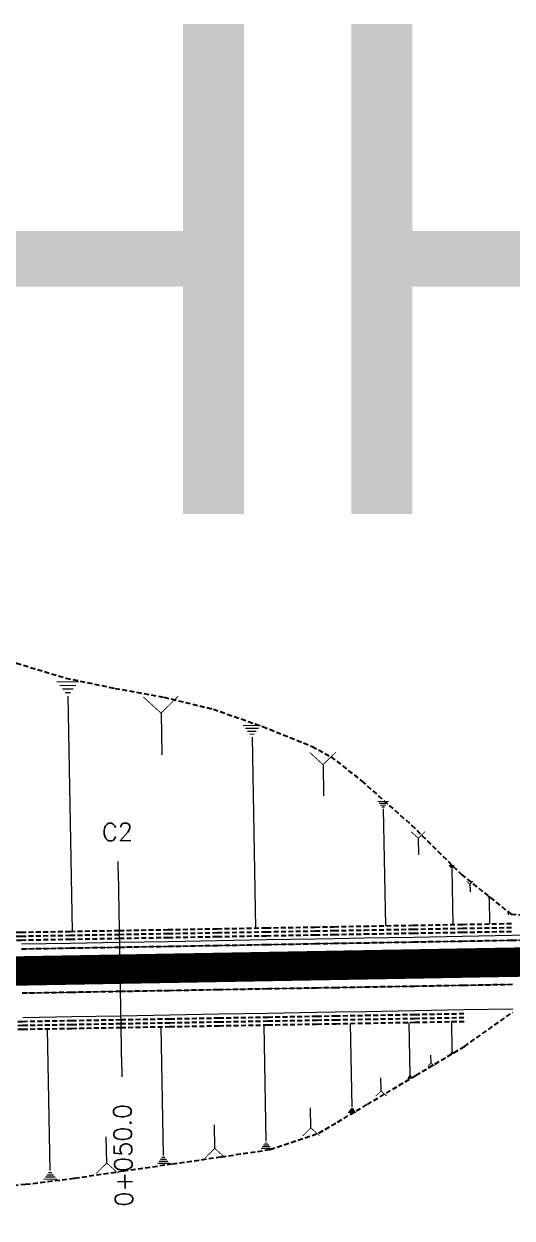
# Model space of a CAD drawing. Header units: metres. Extents: x 544752 to 548977, y 1840603 to 1844608.
# Drawn here: x 547041 to 547090.8, y 1842886.5 to 1843008.4 of the extents above; entities that cross this region are included whole.
import ezdxf

# ---------------------------------------------------------------- set-up
doc = ezdxf.new("R2010")
doc.units = ezdxf.units.M
doc.header["$MEASUREMENT"] = 0
for name, pattern in [('ACAD_ISO02W100', [15, 12, -3]), ('Anordnung Grundriss$0$GESTRICHELT', [0.75, 0.5, -0.25]), ('HIDDEN', [0.375, 0.25, -0.125])]:
    doc.linetypes.add(name, pattern=pattern)
doc.layers.add('C-ROAD', color=7, linetype='Continuous')
for name, color, linetype, lineweight in [('C-ROAD-CORR', 5, 'Continuous', 0), ('C-ROAD-SAMP', 150, 'HIDDEN', 0), ('C-ROAD-SAMP-TEXT', 11, 'Continuous', 0), ('C-TOPO-FEAT', 94, 'Continuous', 5)]:
    doc.layers.add(name, color=color, linetype=linetype, lineweight=lineweight)

msp = doc.modelspace()

# ---------------------------------------------------------------- linework, layer by layer
at = {"layer": 'C-ROAD', "color": 1, "linetype": 'ACAD_ISO02W100', "lineweight": 60, "ltscale": 0.1, "const_width": 3, "flags": 128}
msp.add_lwpolyline([(547000.8316844255, 1842911.02810928), (547157.3029486565, 1842913.798029821)], dxfattribs=at)
at = {"layer": 'C-ROAD-CORR', "color": 160, "linetype": 'Continuous'}
for p, q in [((547046.5921375093, 1842941.235871568, 603.9650035097546), (547044.402593422, 1842941.197111332, 603.9650035097546)), ((547046.3249045376, 1842940.866102524, 603.6000223205373), (547044.6827464722, 1842940.837032347, 603.6000223205373)), ((547046.057671566, 1842940.49633348, 603.2350411313199), (547044.9628995224, 1842940.476953362, 603.2350411313199)), ((547045.7904385944, 1842940.126564436, 602.8700599421026), (547045.2430525726, 1842940.116874377, 602.8700599421026)), ((547045.5232056228, 1842939.756795392, 602.5050787528852), (547045.947699189, 1842915.777390936, 578.5219173090017)), ((547055.0182711114, 1842938.044936745, 600.5021077052986), (547055.0937506845, 1842933.781137818, 596.2376407443472)), ((547065.173174387, 1842936.781281306, 598.9384765879092), (547063.3952189862, 1842936.749807187, 598.9384765879092)), ((547064.9561756484, 1842936.481021141, 598.6421042607226), (547063.6227090978, 1842936.457415552, 598.6421042607226)), ((547064.7391769098, 1842936.180760976, 598.345731933536), (547063.8501992094, 1842936.165023917, 598.345731933536)), ((547064.5221781712, 1842935.880500811, 598.0493596063493), (547064.077689321, 1842935.872632282, 598.0493596063493)), ((547064.3051794326, 1842935.580240646, 597.7529872791627), (547064.6498770494, 1842916.108464804, 578.278160684156)), ((547071.5480099388, 1842932.787173778, 594.7384360629442), (547071.6045389194, 1842929.593883233, 591.5446452069)), ((547078.2218999509, 1842929.00803771, 590.7537656885996), (547077.1326536827, 1842928.988755411, 590.7537656885996)), ((547078.0889578838, 1842928.824086378, 590.5721962008465), (547077.2720231827, 1842928.809624654, 590.5721962008465)), ((547077.9560158167, 1842928.640135046, 590.3906267130934), (547077.4113926827, 1842928.630493897, 590.3906267130934)), ((547077.8230737497, 1842928.456183714, 590.2090572253403), (547077.5507621826, 1842928.451363139, 590.2090572253403)), ((547077.6901316826, 1842928.272232382, 590.0274877375872), (547077.9013071668, 1842916.343047228, 578.0964335716255)), ((547081.2550872219, 1842925.275480323, 586.91004371484), (547081.2853824124, 1842923.564121927, 585.1984171911288)), ((547084.9198104705, 1842922.476632738, 583.9839775624058), (547084.4027483593, 1842922.467479486, 583.9839775624058)), ((547084.8567032487, 1842922.389311563, 583.8977870419969), (547084.4689066651, 1842922.382446624, 583.8977870419969)), ((547084.7935960267, 1842922.301990388, 583.8115965215881), (547084.5350649711, 1842922.297413762, 583.8115965215881)), ((547084.7304888049, 1842922.214669213, 583.7254060011792), (547084.6012232769, 1842922.2123809, 583.7254060011792)), ((547084.6673815829, 1842922.127348038, 583.6392154807703), (547084.7676259858, 1842916.464597709, 577.9755779373826)), ((547086.5182119841, 1842920.575073993, 582.0180579269008), (547086.5321405254, 1842919.788258469, 581.2311191282347)), ((547088.5865738213, 1842919.289186605, 580.6545495266092), (547088.3493544478, 1842919.284987248, 580.6545495266092)), ((547088.5576212925, 1842919.249125123, 580.615006769965), (547088.3797067625, 1842919.245975605, 580.615006769965)), ((547088.5286687638, 1842919.209063641, 580.5754640133208), (547088.4100590772, 1842919.206963963, 580.5754640133208)), ((547088.4997162352, 1842919.169002159, 580.5359212566766), (547088.4404113918, 1842919.16795232, 580.5359212566766)), ((547088.4707637065, 1842919.128940678, 580.4963785000324), (547088.5167541472, 1842916.530966363, 577.8979971463552)), ((547090.4233154288, 1842917.682807362, 578.9746990731722), (547090.4271329107, 1842917.467159946, 578.7590178698229)), ((547043.7091960623, 1842891.375882271, 592.934777638699), (547043.4532933631, 1842905.83168282, 578.476712217862)), ((547055.2631861062, 1842892.91566553, 591.448839153513), (547055.0309131562, 1842906.036634746, 578.3258142023694)), ((547065.7442969966, 1842894.354621153, 590.0587252739454), (547065.5342055705, 1842906.222568473, 578.1889185355773)), ((547074.4984945373, 1842897.843577685, 586.6091392020995), (547074.3474042532, 1842906.378583446, 578.0727962137083)), ((547080.4174200776, 1842901.134064129, 583.331557560355), (547080.322706862, 1842906.484360782, 577.980422646944)), ((547084.7143340016, 1842903.520223274, 580.9422650761875), (547084.660502225, 1842906.561150271, 577.9008616402751)), ((547084.5787783486, 1842903.332655535, 581.1274041447813), (547084.856443448, 1842903.33757088, 581.1274041447813)), ((547084.6126672619, 1842903.37954747, 581.0811193776328), (547084.8209160864, 1842903.383233979, 581.0811193776328)), ((547084.6465561751, 1842903.426439404, 581.0348346104844), (547084.7853887249, 1842903.428897077, 581.0348346104844)), ((547084.6804450884, 1842903.473331339, 580.9885498433359), (547084.7498613632, 1842903.474560176, 580.9885498433359)), ((547082.565463788, 1842902.327786983, 582.1370750487403), (547082.5511364941, 1842903.137127812, 581.327607415452)), ((547080.238544617, 1842900.88655497, 583.5758619139272), (547080.6049437415, 1842900.893041122, 583.5758619139272)), ((547080.2981697705, 1842900.969058023, 583.4944271294031), (547080.5424358535, 1842900.973382125, 583.4944271294031)), ((547080.357794924, 1842901.051561076, 583.4129923448791), (547080.4799279656, 1842901.053723127, 583.4129923448791)), ((547077.4606294334, 1842899.484645032, 584.9762408664877), (547077.436903377, 1842900.824916712, 583.6357591987789)), ((547080.1789194634, 1842900.804051917, 583.6572966984512), (547080.6674516294, 1842900.81270012, 583.6572966984512)), ((547070.3015675815, 1842895.718394744, 588.7161338402447), (547070.2654151648, 1842897.760624571, 586.6735840454688)), ((547074.1180288831, 1842897.317129094, 587.128771215209), (547074.8973548014, 1842897.330925051, 587.128771215209)), ((547074.2131452967, 1842897.448741242, 586.9988632119316), (547074.7976397354, 1842897.45908821, 586.9988632119316)), ((547074.3082617102, 1842897.580353389, 586.8689552086543), (547074.6979246694, 1842897.587251368, 586.8689552086543)), ((547074.4033781238, 1842897.711965537, 586.7390472053769), (547074.5982096033, 1842897.715414526, 586.7390472053769)), ((547060.5053912462, 1842893.624602402, 590.7643316374176), (547060.4626821122, 1842896.037217524, 588.3513385180063)), ((547065.2152585321, 1842893.622593042, 590.7812749160009), (547066.2989132131, 1842893.641776355, 590.7812749160009)), ((547065.3475181482, 1842893.805600069, 590.600637505487), (547066.1602591589, 1842893.819987555, 590.600637505487)), ((547065.4797777644, 1842893.988607097, 590.4200000949731), (547066.0216051048, 1842893.998198754, 590.4200000949731)), ((547065.6120373805, 1842894.171614125, 590.2393626844593), (547065.8829510508, 1842894.176409953, 590.2393626844593)), ((547054.8245152128, 1842892.308678615, 592.0479666618684), (547055.7230656943, 1842892.324585136, 592.0479666618684)), ((547054.9707388439, 1842892.511007587, 591.8482574924166), (547055.5697724983, 1842892.521611934, 591.8482574924166)), ((547055.1169624751, 1842892.713336559, 591.6485483229648), (547055.4164793022, 1842892.718638732, 591.6485483229648)), ((547043.5480967095, 1842891.152969831, 593.15480375675), (547043.8780841856, 1842891.158811409, 593.15480375675)), ((547054.6782915816, 1842892.106349644, 592.2476758313202), (547055.8763588904, 1842892.127558338, 592.2476758313202)), ((547043.0647986514, 1842890.484232512, 593.814882110903), (547044.3847485556, 1842890.507598824, 593.814882110903)), ((547043.2258980041, 1842890.707144952, 593.594855992852), (547044.2158604322, 1842890.724669685, 593.594855992852)), ((547043.3869973568, 1842890.930057391, 593.374829874801), (547044.046972309, 1842890.941740547, 593.374829874801))]:
    msp.add_line(p, q, dxfattribs=at)
at = {"layer": 'C-ROAD-CORR', "color": 5, "linetype": 'Anordnung Grundriss$0$GESTRICHELT', "lineweight": 30, "extrusion": (-0.01251554262061508, 0.7069960121317065, -0.7071067812026525), "const_width": 0.1, "elevation": 1295678.538866606}
msp.add_lwpolyline([(-579586.8961878065, 1296530.155689884), (-579588.6800922732, 1296527.777150595), (-579590.4639967395, 1296530.155689884)], dxfattribs=at)
at = {"layer": 'C-ROAD-CORR', "color": 5, "linetype": 'Anordnung Grundriss$0$GESTRICHELT', "lineweight": 30, "extrusion": (-0.01251554264765167, 0.7069960121650827, -0.7071067811688029), "const_width": 0.1, "elevation": 1295678.690348546}
msp.add_lwpolyline([(-579603.7782285917, 1296521.558807286), (-579605.1142496755, 1296519.77744584), (-579606.4502707601, 1296521.558807286)], dxfattribs=at)
at = {"layer": 'C-ROAD-CORR', "color": 5, "linetype": 'Anordnung Grundriss$0$GESTRICHELT', "lineweight": 30, "extrusion": (-0.01251554272616287, 0.7069960120893163, -0.7071067812431676), "const_width": 0.1, "elevation": 1295678.793448575}
msp.add_lwpolyline([(-579613.9710542925, 1296509.764472731), (-579614.6870589487, 1296508.809799856), (-579615.4030636051, 1296509.76447273)], dxfattribs=at)
at = {"layer": 'C-ROAD-CORR', "color": 5, "linetype": 'Anordnung Grundriss$0$GESTRICHELT', "lineweight": 30, "extrusion": (-0.01251554244866966, 0.7069960121952119, -0.7071067811422002), "const_width": 0.1, "elevation": 1295678.863912536}
msp.add_lwpolyline([(-579619.5362487491, 1296502.400502205), (-579619.8654396302, 1296501.961581029), (-579620.1946305116, 1296502.400502206)], dxfattribs=at)
at = {"layer": 'C-ROAD-CORR', "color": 5, "linetype": 'Anordnung Grundriss$0$GESTRICHELT', "lineweight": 30, "extrusion": (-0.01251554341342213, 0.7069960126053811, -0.7071067807150194), "const_width": 0.1, "elevation": 1295678.922425105}
msp.add_lwpolyline([(-579623.6309974388, 1296497.834866086), (-579623.7212208275, 1296497.714568234), (-579623.8114442172, 1296497.834866086)], dxfattribs=at)
at = {"layer": 'C-ROAD-CORR', "color": 5, "linetype": 'Anordnung Grundriss$0$GESTRICHELT', "lineweight": 30, "extrusion": (-0.01251554246500629, 0.7069960120659851, 0.7071067812711176), "const_width": 0.1, "elevation": 1296489.194365987}
msp.add_lwpolyline([(-579615.9290034188, -1295665.477042509), (-579615.590388314, -1295665.928529315), (-579615.2517732094, -1295665.477042509)], dxfattribs=at)
at = {"layer": 'C-ROAD-CORR', "color": 5, "linetype": 'Anordnung Grundriss$0$GESTRICHELT', "lineweight": 30, "extrusion": (-0.0125155425307609, 0.706996012165373, 0.7071067811705815), "const_width": 0.1, "elevation": 1296489.255906271}
msp.add_lwpolyline([(-579610.9969448604, -1295661.226850271), (-579610.43619688, -1295661.974514244), (-579609.8754489004, -1295661.226850271)], dxfattribs=at)
at = {"layer": 'C-ROAD-CORR', "color": 5, "linetype": 'Anordnung Grundriss$0$GESTRICHELT', "lineweight": 30, "extrusion": (-0.01251554265748362, 0.7069960121630787, 0.7071067811706324), "const_width": 0.1, "elevation": 1296489.327212007}
msp.add_lwpolyline([(-579604.0663596374, -1295655.617564923), (-579603.2119237288, -1295656.756812801), (-579602.3574878202, -1295655.617564923)], dxfattribs=at)
at = {"layer": 'C-ROAD-CORR', "color": 5, "linetype": 'Anordnung Grundriss$0$GESTRICHELT', "lineweight": 30, "extrusion": (-0.01251554260206182, 0.7069960121887374, 0.7071067811459587), "const_width": 0.1, "elevation": 1296489.417885777}
msp.add_lwpolyline([(-579594.3894768886, -1295652.604941523), (-579593.3800777672, -1295653.950807019), (-579592.3706786459, -1295652.604941523)], dxfattribs=at)
at = {"layer": 'C-ROAD-CORR', "color": 1, "linetype": 'Anordnung Grundriss$0$GESTRICHELT', "lineweight": 30}
for points in [[(547000.8481911221, 1842914.979020358, 579.109726063182), (547005.7609875521, 1842915.065988759, 579.0456946607809), (547010.7602042968, 1842915.15448701, 578.9805368909407), (547015.7594210414, 1842915.24298526, 578.9153791211005), (547020.758637786, 1842915.331483511, 578.8502213512602), (547025.7578545306, 1842915.419981762, 578.78506358142), (547030.7570712753, 1842915.508480012, 578.7199058115798), (547035.7562880198, 1842915.596978263, 578.6547480417396), (547040.7555047645, 1842915.685476513, 578.5895902718994), (547045.7547215091, 1842915.773974764, 578.5244325020592), (547050.7539382537, 1842915.862473014, 578.459274732219), (547055.7531549983, 1842915.950971265, 578.3941169623787), (547060.752371743, 1842916.039469515, 578.3289591925385), (547065.7515884875, 1842916.127967766, 578.2638014226983), (547070.7508052322, 1842916.216466017, 578.1986436528581), (547072.6586726516, 1842916.250239893, 578.1737772802729), (547075.7500219768, 1842916.304964267, 578.1309232407012), (547080.7492387214, 1842916.393462518, 578.0507751822454), (547085.748455466, 1842916.481960768, 577.9572233912074), (547090.7476722107, 1842916.570459019, 577.8502678675873)], [(547001.0234176582, 1842905.080571203, 579.029726063182), (547005.9362140882, 1842905.167539605, 578.9656946607809), (547010.9354308329, 1842905.256037856, 578.9005368909407), (547015.9346475775, 1842905.344536106, 578.8353791211005), (547020.9338643221, 1842905.433034357, 578.7702213512601), (547025.9330810667, 1842905.521532607, 578.70506358142), (547030.9322978114, 1842905.610030858, 578.6399058115798), (547035.9315145559, 1842905.698529108, 578.5747480417396), (547040.9307313006, 1842905.787027359, 578.5095902718994), (547045.9299480452, 1842905.875525609, 578.4444325020592), (547050.9291647898, 1842905.96402386, 578.379274732219), (547055.9283815344, 1842906.052522111, 578.3141169623786), (547060.9275982791, 1842906.141020361, 578.2489591925385), (547065.9268150236, 1842906.229518612, 578.1838014226983), (547070.9260317683, 1842906.318016862, 578.118643652858), (547072.8338991877, 1842906.351790739, 578.0937772802729), (547075.9252485129, 1842906.406515113, 578.0509232407012), (547080.9244652576, 1842906.495013363, 577.9707751822453), (547085.9236820021, 1842906.583511614, 577.8772233912074)]]:
    msp.add_polyline3d(points, dxfattribs=at)
at = {"layer": 'C-ROAD-CORR', "color": 92, "linetype": 'Anordnung Grundriss$0$GESTRICHELT', "lineweight": 30}
for points in [[(547000.855270982, 1842914.579083018, 578.7097260631821), (547005.7680674121, 1842914.66605142, 578.6456946607809), (547010.7672841568, 1842914.75454967, 578.5805368909407), (547015.7665009013, 1842914.843047921, 578.5153791211005), (547020.765717646, 1842914.931546171, 578.4502213512602), (547025.7649343906, 1842915.020044422, 578.38506358142), (547030.7641511352, 1842915.108542672, 578.3199058115798), (547035.7633678798, 1842915.197040923, 578.2547480417396), (547040.7625846245, 1842915.285539174, 578.1895902718994), (547045.761801369, 1842915.374037424, 578.1244325020592), (547050.7610181137, 1842915.462535675, 578.059274732219), (547055.7602348583, 1842915.551033925, 577.9941169623787), (547060.7594516029, 1842915.639532176, 577.9289591925385), (547065.7586683475, 1842915.728030426, 577.8638014226983), (547070.7578850922, 1842915.816528677, 577.7986436528581), (547072.6657525116, 1842915.850302554, 577.773777280273), (547075.7571018367, 1842915.905026928, 577.7309232407013), (547080.7563185814, 1842915.993525178, 577.6507751822454), (547085.755535326, 1842916.082023429, 577.5572233912075), (547090.7547520706, 1842916.170521679, 577.4502678675873)], [(547000.8623508421, 1842914.179145678, 578.7097260631821), (547005.7751472722, 1842914.26611408, 578.6456946607809), (547010.7743640168, 1842914.354612331, 578.5805368909407), (547015.7735807614, 1842914.443110581, 578.5153791211005), (547020.7727975061, 1842914.531608832, 578.4502213512602), (547025.7720142506, 1842914.620107082, 578.38506358142), (547030.7712309953, 1842914.708605333, 578.3199058115798), (547035.7704477399, 1842914.797103583, 578.2547480417396), (547040.7696644845, 1842914.885601834, 578.1895902718994), (547045.7688812291, 1842914.974100085, 578.1244325020592), (547050.7680979738, 1842915.062598335, 578.059274732219), (547055.7673147183, 1842915.151096586, 577.9941169623787), (547060.766531463, 1842915.239594836, 577.9289591925385), (547065.7657482076, 1842915.328093087, 577.8638014226983), (547070.7649649523, 1842915.416591337, 577.7986436528581), (547072.6728323717, 1842915.450365214, 577.773777280273), (547075.7641816968, 1842915.505089588, 577.7309232407013), (547080.7633984415, 1842915.593587839, 577.6507751822454), (547085.762615186, 1842915.682086089, 577.5572233912075), (547090.7618319307, 1842915.77058434, 577.4502678675873)], [(547001.009257938, 1842905.880445882, 578.629726063182), (547005.9220543681, 1842905.967414284, 578.5656946607809), (547010.9212711127, 1842906.055912535, 578.5005368909407), (547015.9204878573, 1842906.144410785, 578.4353791211005), (547020.919704602, 1842906.232909036, 578.3702213512602), (547025.9189213465, 1842906.321407286, 578.30506358142), (547030.9181380912, 1842906.409905537, 578.2399058115798), (547035.9173548358, 1842906.498403787, 578.1747480417396), (547040.9165715805, 1842906.586902038, 578.1095902718994), (547045.915788325, 1842906.675400289, 578.0444325020592), (547050.9150050697, 1842906.763898539, 577.979274732219), (547055.9142218143, 1842906.85239679, 577.9141169623787), (547060.9134385589, 1842906.94089504, 577.8489591925385), (547065.9126553035, 1842907.029393291, 577.7838014226983), (547070.9118720482, 1842907.117891541, 577.7186436528581), (547072.8197394676, 1842907.151665418, 577.6937772802729), (547075.9110887927, 1842907.206389792, 577.6509232407012), (547080.9103055374, 1842907.294888043, 577.5707751822454), (547085.909522282, 1842907.383386293, 577.4772233912074)], [(547001.0163377981, 1842905.480508543, 578.629726063182), (547005.9291342282, 1842905.567476945, 578.5656946607809), (547010.9283509728, 1842905.655975195, 578.5005368909407), (547015.9275677174, 1842905.744473446, 578.4353791211005), (547020.9267844621, 1842905.832971696, 578.3702213512602), (547025.9260012066, 1842905.921469947, 578.30506358142), (547030.9252179513, 1842906.009968197, 578.2399058115798), (547035.9244346959, 1842906.098466448, 578.1747480417396), (547040.9236514405, 1842906.186964698, 578.1095902718994), (547045.9228681851, 1842906.275462949, 578.0444325020592), (547050.9220849298, 1842906.3639612, 577.979274732219), (547055.9213016743, 1842906.45245945, 577.9141169623787), (547060.920518419, 1842906.540957701, 577.8489591925385), (547065.9197351636, 1842906.629455951, 577.7838014226983), (547070.9189519082, 1842906.717954202, 577.7186436528581), (547072.8268193277, 1842906.751728078, 577.6937772802729), (547075.9181686528, 1842906.806452452, 577.6509232407012), (547080.9173853975, 1842906.894950703, 577.5707751822454), (547085.916602142, 1842906.983448953, 577.4772233912074)]]:
    msp.add_polyline3d(points, dxfattribs=at)
at = {"layer": 'C-ROAD-CORR', "color": 5, "linetype": 'Anordnung Grundriss$0$GESTRICHELT', "lineweight": 30}
for points in [[(547040.7855941696, 1842913.98574282, 578.6095902718994), (547045.7848109142, 1842914.074241071, 578.5444325020592), (547050.7840276589, 1842914.162739321, 578.479274732219), (547055.7832444034, 1842914.251237572, 578.4141169623787), (547060.7824611481, 1842914.339735822, 578.3489591925385), (547065.7816778927, 1842914.428234073, 578.2838014226983), (547070.7808946373, 1842914.516732323, 578.2186436528581), (547072.6887620568, 1842914.5505062, 578.1937772802729), (547075.7801113819, 1842914.605230574, 578.1509232407012), (547080.7793281266, 1842914.693728825, 578.0707751822454), (547085.7785448711, 1842914.782227075, 577.9772233912074), (547090.7777616158, 1842914.870725326, 577.8702678675872), (547095.7769783604, 1842914.959223576, 577.7499086113851)], [(547040.8652425952, 1842909.48644775, 578.6095902718994), (547045.8644593398, 1842909.574946, 578.5444325020592), (547050.8636760844, 1842909.663444251, 578.479274732219), (547055.862892829, 1842909.751942501, 578.4141169623787), (547060.8621095737, 1842909.840440752, 578.3489591925385), (547065.8613263182, 1842909.928939003, 578.2838014226983), (547070.8605430629, 1842910.017437253, 578.2186436528581), (547072.7684104823, 1842910.05121113, 578.1937772802729), (547075.8597598075, 1842910.105935504, 578.1509232407012), (547080.8589765521, 1842910.194433754, 578.0707751822454), (547085.8581932967, 1842910.282932005, 577.9772233912074), (547090.8574100414, 1842910.371430255, 577.8702678675872)]]:
    msp.add_polyline3d(points, dxfattribs=at)
at = {"layer": 'C-ROAD-CORR', "color": 160, "linetype": 'Anordnung Grundriss$0$GESTRICHELT', "lineweight": 30}
for points in [[(547040.7855941696, 1842913.98574282, 578.4595902718994), (547045.7848109142, 1842914.074241071, 578.3944325020592), (547050.7840276589, 1842914.162739321, 578.329274732219), (547055.7832444034, 1842914.251237572, 578.2641169623787), (547060.7824611481, 1842914.339735822, 578.1989591925385), (547065.7816778927, 1842914.428234073, 578.1338014226983), (547070.7808946373, 1842914.516732323, 578.0686436528581), (547072.6887620568, 1842914.5505062, 578.0437772802729), (547075.7801113819, 1842914.605230574, 578.0009232407012), (547080.7793281266, 1842914.693728825, 577.9207751822454), (547085.7785448711, 1842914.782227075, 577.8272233912074), (547090.7777616158, 1842914.870725326, 577.7202678675873), (547095.7769783604, 1842914.959223576, 577.5999086113851)], [(547040.8652425952, 1842909.48644775, 578.4595902718994), (547045.8644593398, 1842909.574946, 578.3944325020592), (547050.8636760844, 1842909.663444251, 578.329274732219), (547055.862892829, 1842909.751942501, 578.2641169623787), (547060.8621095737, 1842909.840440752, 578.1989591925385), (547065.8613263182, 1842909.928939003, 578.1338014226983), (547070.8605430629, 1842910.017437253, 578.0686436528581), (547072.7684104823, 1842910.05121113, 578.0437772802729), (547075.8597598075, 1842910.105935504, 578.0009232407012), (547080.8589765521, 1842910.194433754, 577.9207751822454), (547085.8581932967, 1842910.282932005, 577.8272233912074), (547090.8574100414, 1842910.371430255, 577.7202678675873)]]:
    msp.add_polyline3d(points, dxfattribs=at)
at = {"layer": 'C-ROAD-CORR', "color": 150, "linetype": 'Anordnung Grundriss$0$GESTRICHELT', "lineweight": 30}
msp.add_polyline3d([(547040.8254183824, 1842911.736095285, 578.6770902718994), (547045.824635127, 1842911.824593535, 578.6119325020592), (547050.8238518717, 1842911.913091786, 578.546774732219), (547055.8230686162, 1842912.001590037, 578.4816169623787), (547060.8222853609, 1842912.090088287, 578.4164591925385), (547065.8215021054, 1842912.178586538, 578.3513014226983), (547070.8207188501, 1842912.267084788, 578.2861436528581), (547072.7285862695, 1842912.300858665, 578.2612772802729), (547075.8199355947, 1842912.355583039, 578.2184232407012), (547080.8191523394, 1842912.444081289, 578.1382751822454), (547085.8183690839, 1842912.53257954, 578.0447233912074), (547090.8175858286, 1842912.62107779, 577.9377678675872), (547095.8168025732, 1842912.709576041, 577.8174086113851)], dxfattribs=at)
msp.add_polyline3d([(547040.8254183824, 1842911.736095285, 578.6770902718994), (547045.824635127, 1842911.824593535, 578.6119325020592), (547050.8238518717, 1842911.913091786, 578.546774732219), (547055.8230686162, 1842912.001590037, 578.4816169623787), (547060.8222853609, 1842912.090088287, 578.4164591925385), (547065.8215021054, 1842912.178586538, 578.3513014226983), (547070.8207188501, 1842912.267084788, 578.2861436528581), (547072.7285862695, 1842912.300858665, 578.2612772802729), (547075.8199355947, 1842912.355583039, 578.2184232407012), (547080.8191523394, 1842912.444081289, 578.1382751822454), (547085.8183690839, 1842912.53257954, 578.0447233912074), (547090.8175858286, 1842912.62107779, 577.9377678675872), (547095.8168025732, 1842912.709576041, 577.8174086113851)], dxfattribs=at)
at = {"layer": 'C-ROAD-SAMP', "color": 1, "linetype": 'Continuous', "lineweight": 13}
msp.add_lwpolyline([(547050.6468553705, 1842921.911525275), (547050.8238518717, 1842911.913091786), (547051.0008483728, 1842901.914658297)], dxfattribs=at)
at = {"layer": 'C-ROAD-SAMP-TEXT', "color": 4, "linetype": 'Continuous', "lineweight": 9}
msp.add_line((547050.6291557204, 1842922.911368624), (547050.6645550206, 1842920.911681927), dxfattribs=at)
at = {"layer": 'C-ROAD-SAMP-TEXT', "color": 1, "linetype": 'Continuous', "lineweight": -3}
msp.add_line((547050.8415515218, 1842910.913248437), (547050.8061522215, 1842912.912935135), dxfattribs=at)
at = {"layer": 'C-ROAD-SAMP-TEXT', "color": 4, "linetype": 'Continuous', "lineweight": 5}
msp.add_line((547050.9831487227, 1842902.914501646), (547051.018548023, 1842900.914814948), dxfattribs=at)
at = {"layer": 'C-TOPO-FEAT', "color": 94, "linetype": 'Continuous', "lineweight": 0, "ltscale": 2}
for points in [[(547040.7767443446, 1842914.485664494, 578.5895902718994), (547045.7759610892, 1842914.574162745, 578.5244325020592), (547050.7751778339, 1842914.662660995, 578.459274732219), (547055.7743945784, 1842914.751159246, 578.3941169623787), (547060.7736113231, 1842914.839657497, 578.3289591925385), (547065.7728280677, 1842914.928155747, 578.2638014226983), (547070.7720448123, 1842915.016653998, 578.1986436528581), (547072.6799122317, 1842915.050427874, 578.1737772802729), (547075.7712615569, 1842915.105152248, 578.1309232407012), (547080.7704783016, 1842915.193650499, 578.0507751822454), (547085.7696950461, 1842915.282148749, 577.9572233912074), (547090.7689117908, 1842915.370647, 577.8502678675873), (547095.7681285354, 1842915.45914525, 577.7299086113851)], [(547040.7855941696, 1842913.98574282, 578.1595902718993), (547045.7848109142, 1842914.074241071, 578.0944325020591), (547050.7840276589, 1842914.162739321, 578.0292747322189), (547055.7832444034, 1842914.251237572, 577.9641169623786), (547060.7824611481, 1842914.339735822, 577.8989591925384), (547065.7816778927, 1842914.428234073, 577.8338014226982), (547070.7808946373, 1842914.516732323, 577.768643652858), (547072.6887620568, 1842914.5505062, 577.7437772802729), (547075.7801113819, 1842914.605230574, 577.7009232407012), (547080.7793281266, 1842914.693728825, 577.6207751822453), (547085.7785448711, 1842914.782227075, 577.5272233912074), (547090.7777616158, 1842914.870725326, 577.4202678675872), (547095.7769783604, 1842914.959223576, 577.299908611385)], [(547040.8254183824, 1842911.736095285, 578.5270902718994), (547045.824635127, 1842911.824593535, 578.4619325020592), (547050.8238518717, 1842911.913091786, 578.396774732219), (547055.8230686162, 1842912.001590037, 578.3316169623787), (547060.8222853609, 1842912.090088287, 578.2664591925385), (547065.8215021054, 1842912.178586538, 578.2013014226983), (547070.8207188501, 1842912.267084788, 578.1361436528581), (547072.7285862695, 1842912.300858665, 578.1112772802729), (547075.8199355947, 1842912.355583039, 578.0684232407012), (547080.8191523394, 1842912.444081289, 577.9882751822454), (547085.8183690839, 1842912.53257954, 577.8947233912074), (547090.8175858286, 1842912.62107779, 577.7877678675873), (547095.8168025732, 1842912.709576041, 577.6674086113851)], [(547040.8254183824, 1842911.736095285, 578.5270902718994), (547045.824635127, 1842911.824593535, 578.4619325020592), (547050.8238518717, 1842911.913091786, 578.396774732219), (547055.8230686162, 1842912.001590037, 578.3316169623787), (547060.8222853609, 1842912.090088287, 578.2664591925385), (547065.8215021054, 1842912.178586538, 578.2013014226983), (547070.8207188501, 1842912.267084788, 578.1361436528581), (547072.7285862695, 1842912.300858665, 578.1112772802729), (547075.8199355947, 1842912.355583039, 578.0684232407012), (547080.8191523394, 1842912.444081289, 577.9882751822454), (547085.8183690839, 1842912.53257954, 577.8947233912074), (547090.8175858286, 1842912.62107779, 577.7877678675873), (547095.8168025732, 1842912.709576041, 577.6674086113851)], [(547040.8254183824, 1842911.736095285, 578.2270902718993), (547045.824635127, 1842911.824593535, 578.1619325020591), (547050.8238518717, 1842911.913091786, 578.0967747322189), (547055.8230686162, 1842912.001590037, 578.0316169623786), (547060.8222853609, 1842912.090088287, 577.9664591925384), (547065.8215021054, 1842912.178586538, 577.9013014226982), (547070.8207188501, 1842912.267084788, 577.836143652858), (547072.7285862695, 1842912.300858665, 577.8112772802729), (547075.8199355947, 1842912.355583039, 577.7684232407012), (547080.8191523394, 1842912.444081289, 577.6882751822453), (547085.8183690839, 1842912.53257954, 577.5947233912074), (547090.8175858286, 1842912.62107779, 577.4877678675872), (547095.8168025732, 1842912.709576041, 577.367408611385)], [(547040.8254183824, 1842911.736095285, 578.2270902718993), (547045.824635127, 1842911.824593535, 578.1619325020591), (547050.8238518717, 1842911.913091786, 578.0967747322189), (547055.8230686162, 1842912.001590037, 578.0316169623786), (547060.8222853609, 1842912.090088287, 577.9664591925384), (547065.8215021054, 1842912.178586538, 577.9013014226982), (547070.8207188501, 1842912.267084788, 577.836143652858), (547072.7285862695, 1842912.300858665, 577.8112772802729), (547075.8199355947, 1842912.355583039, 577.7684232407012), (547080.8191523394, 1842912.444081289, 577.6882751822453), (547085.8183690839, 1842912.53257954, 577.5947233912074), (547090.8175858286, 1842912.62107779, 577.4877678675872), (547095.8168025732, 1842912.709576041, 577.367408611385)], [(547040.8652425952, 1842909.48644775, 578.1595902718993), (547045.8644593398, 1842909.574946, 578.0944325020591), (547050.8636760844, 1842909.663444251, 578.0292747322189), (547055.862892829, 1842909.751942501, 577.9641169623786), (547060.8621095737, 1842909.840440752, 577.8989591925384), (547065.8613263182, 1842909.928939003, 577.8338014226982), (547070.8605430629, 1842910.017437253, 577.768643652858), (547072.7684104823, 1842910.05121113, 577.7437772802729), (547075.8597598075, 1842910.105935504, 577.7009232407012), (547080.8589765521, 1842910.194433754, 577.6207751822453), (547085.8581932967, 1842910.282932005, 577.5272233912074), (547090.8574100414, 1842910.371430255, 577.4202678675872)], [(547040.9094917205, 1842906.986839377, 578.5095902718994), (547045.908708465, 1842907.075337628, 578.4444325020592), (547050.9079252097, 1842907.163835878, 578.379274732219), (547055.9071419543, 1842907.252334129, 578.3141169623786), (547060.906358699, 1842907.34083238, 578.2489591925385), (547065.9055754435, 1842907.42933063, 578.1838014226983), (547070.9047921882, 1842907.517828881, 578.118643652858), (547072.8126596076, 1842907.551602757, 578.0937772802729), (547075.9040089328, 1842907.606327131, 578.0509232407012), (547080.9032256774, 1842907.694825382, 577.9707751822453), (547085.902442422, 1842907.783323632, 577.8772233912074), (547090.9016591667, 1842907.871821883, 577.7702678675872)]]:
    msp.add_polyline3d(points, dxfattribs=at)

# ---------------------------------------------------------------- texts
at = {"layer": 'C-ROAD-SAMP-TEXT', "color": 1, "linetype": 'Continuous', "lineweight": 13, "insert": (547050.57605677, 1842925.910898671), "char_height": 1.8, "width": 3.030000000000001, "attachment_point": 5, "rotation": 1.014168207931882, "bg_fill": 3, "box_fill_scale": 1.416666666666667, "bg_fill_color": 256, "bg_fill_true_color": 13158600, "bg_fill_transparency": 0}
msp.add_mtext('{\\Fsimplex.shx|c0;C2}', dxfattribs=at)
at = {"layer": 'C-ROAD-SAMP-TEXT', "color": 1, "linetype": 'Continuous', "lineweight": -3, "insert": (547051.1601452238, 1842892.916068157), "char_height": 1.8, "width": 11.25428571428571, "attachment_point": 5, "rotation": 91.01416820793189, "bg_fill": 3, "box_fill_scale": 1.416666666666667, "bg_fill_color": 256, "bg_fill_true_color": 13158600, "bg_fill_transparency": 0}
msp.add_mtext('{\\Fsimplex.shx|c0;0+050.0}', dxfattribs=at)
at = {"layer": 'Defpoints', "color": 3}
msp.add_text('HH1_4', height=50, dxfattribs=at).set_placement((547020.6493, 1842958.372, 1))

# ---------------------------------------------------------------- next in the draw order: linework, layer by layer
at = {"layer": 'C-ROAD-CORR', "color": 160, "linetype": 'Continuous'}
msp.add_line((547049.4882805306, 1842892.130827439, 592.2067657213439), (547049.4411371062, 1842894.793933157, 589.5432427601456), dxfattribs=at)
at = {"layer": 'C-ROAD-CORR', "color": 5, "linetype": 'Anordnung Grundriss$0$GESTRICHELT', "lineweight": 30, "extrusion": (-0.01251554258114157, 0.7069960121095717, 0.7071067812254823), "const_width": 0.1, "elevation": 1296489.519498473}
msp.add_lwpolyline([(-579583.4524033444, -1295650.527200946), (-579582.3382030113, -1295652.012801389), (-579581.2240026791, -1295650.527200947)], dxfattribs=at)
at = {"layer": 'C-ROAD-CORR', "color": 1, "linetype": 'Anordnung Grundriss$0$GESTRICHELT', "lineweight": 30}
for points in [[(547000.3084905114, 1842945.466406413, 609.601888748599), (547005.2109211293, 1842946.138933749, 610.1235080237465), (547010.2107952693, 1842946.190296104, 610.021208539318), (547015.2129573958, 1842946.112411377, 609.7896417237786), (547020.2142401506, 1842946.084201866, 609.6077579073358), (547025.2160940345, 1842946.023729589, 609.3936062702453), (547030.220604661, 1842945.813179413, 609.0293532200459), (547035.2347142429, 1842945.060389605, 608.1227755820829), (547040.2694077983, 1842943.144822631, 606.0532385998), (547045.2971470848, 1842941.622098417, 604.3766059258513), (547050.3165873878, 1842940.56817915, 603.1688516495552), (547055.333369346, 1842939.664428298, 602.1112893159064), (547060.3558451203, 1842938.439036956, 600.7320360989005), (547065.3878989761, 1842936.672585129, 598.8116376258906), (547070.4244495307, 1842934.652117313, 596.6371833662354), (547072.3516737198, 1842933.592438081, 595.5186925673614), (547075.4878792553, 1842931.113260181, 592.9415392536196), (547080.5681944718, 1842926.62055106, 588.2794660598724), (547085.6584435997, 1842921.566680819, 583.0427400936959), (547090.730838165, 1842917.521404855, 578.8013626943825)], [(547001.2420713346, 1842892.728947147, 591.3832853183164), (547006.167028281, 1842892.128974773, 592.0063023178552), (547011.1785686031, 1842891.521321014, 592.6374056279948), (547016.1893138621, 1842890.958579927, 593.2235892292034), (547021.1997576435, 1842890.412869141, 593.7927398609019), (547026.2088689494, 1842889.94242915, 594.2866079047418), (547031.2148345241, 1842889.649689759, 594.6027475063688), (547036.2159066224, 1842889.633380116, 594.6424140505936), (547041.2109307343, 1842889.958717847, 594.3403796938583), (547046.2005856682, 1842890.587357443, 593.7349959512538), (547051.1881995385, 1842891.331295589, 593.0142955943986), (547056.176339954, 1842892.045489477, 592.3233441563422), (547061.1643718804, 1842892.765811872, 591.6262632506186), (547066.1519809448, 1842893.510021487, 590.905291382614), (547071.1231140004, 1842895.184951644, 589.2534531512101), (547073.0117017118, 1842896.307825464, 588.1393161997099), (547076.0719730026, 1842898.118130637, 586.3406063044879), (547081.020254166, 1842901.083951427, 583.3826849001957), (547085.9688088316, 1842904.034322215, 580.4268121855532)]]:
    msp.add_polyline3d(points, dxfattribs=at)
at = {"layer": 'C-ROAD-CORR', "color": 11, "linetype": 'Anordnung Grundriss$0$GESTRICHELT', "lineweight": 30}
for points in [[(547040.2694077983, 1842943.144822631, 606.0532385998), (547045.2971470848, 1842941.622098417, 604.3766059258513), (547050.3165873878, 1842940.56817915, 603.1688516495552), (547055.333369346, 1842939.664428298, 602.1112893159064), (547060.3558451203, 1842938.439036956, 600.7320360989005), (547065.3878989761, 1842936.672585129, 598.8116376258906), (547070.4244495307, 1842934.652117313, 596.6371833662354), (547072.3516737198, 1842933.592438081, 595.5186925673614), (547075.4878792553, 1842931.113260181, 592.9415392536196), (547080.5681944718, 1842926.62055106, 588.2794660598724), (547085.6584435997, 1842921.566680819, 583.0427400936959), (547090.730838165, 1842917.521404855, 578.8013626943825), (547095.7358582106, 1842917.282077872, 576.5144297908389)], [(547036.2159066224, 1842889.633380116, 594.6424140505936), (547041.2109307343, 1842889.958717847, 594.3403796938583), (547046.2005856682, 1842890.587357443, 593.7349959512538), (547051.1881995385, 1842891.331295589, 593.0142955943986), (547056.176339954, 1842892.045489477, 592.3233441563422), (547061.1643718804, 1842892.765811872, 591.6262632506186), (547066.1519809448, 1842893.510021487, 590.905291382614), (547071.1231140004, 1842895.184951644, 589.2534531512101), (547073.0117017118, 1842896.307825464, 588.1393161997099), (547076.0719730026, 1842898.118130637, 586.3406063044879), (547081.020254166, 1842901.083951427, 583.3826849001957), (547085.9688088316, 1842904.034322215, 580.4268121855532), (547090.9075176519, 1842907.540879323, 577.5496049271748)]]:
    msp.add_polyline3d(points, dxfattribs=at)

doc.saveas('drawing.dxf')
